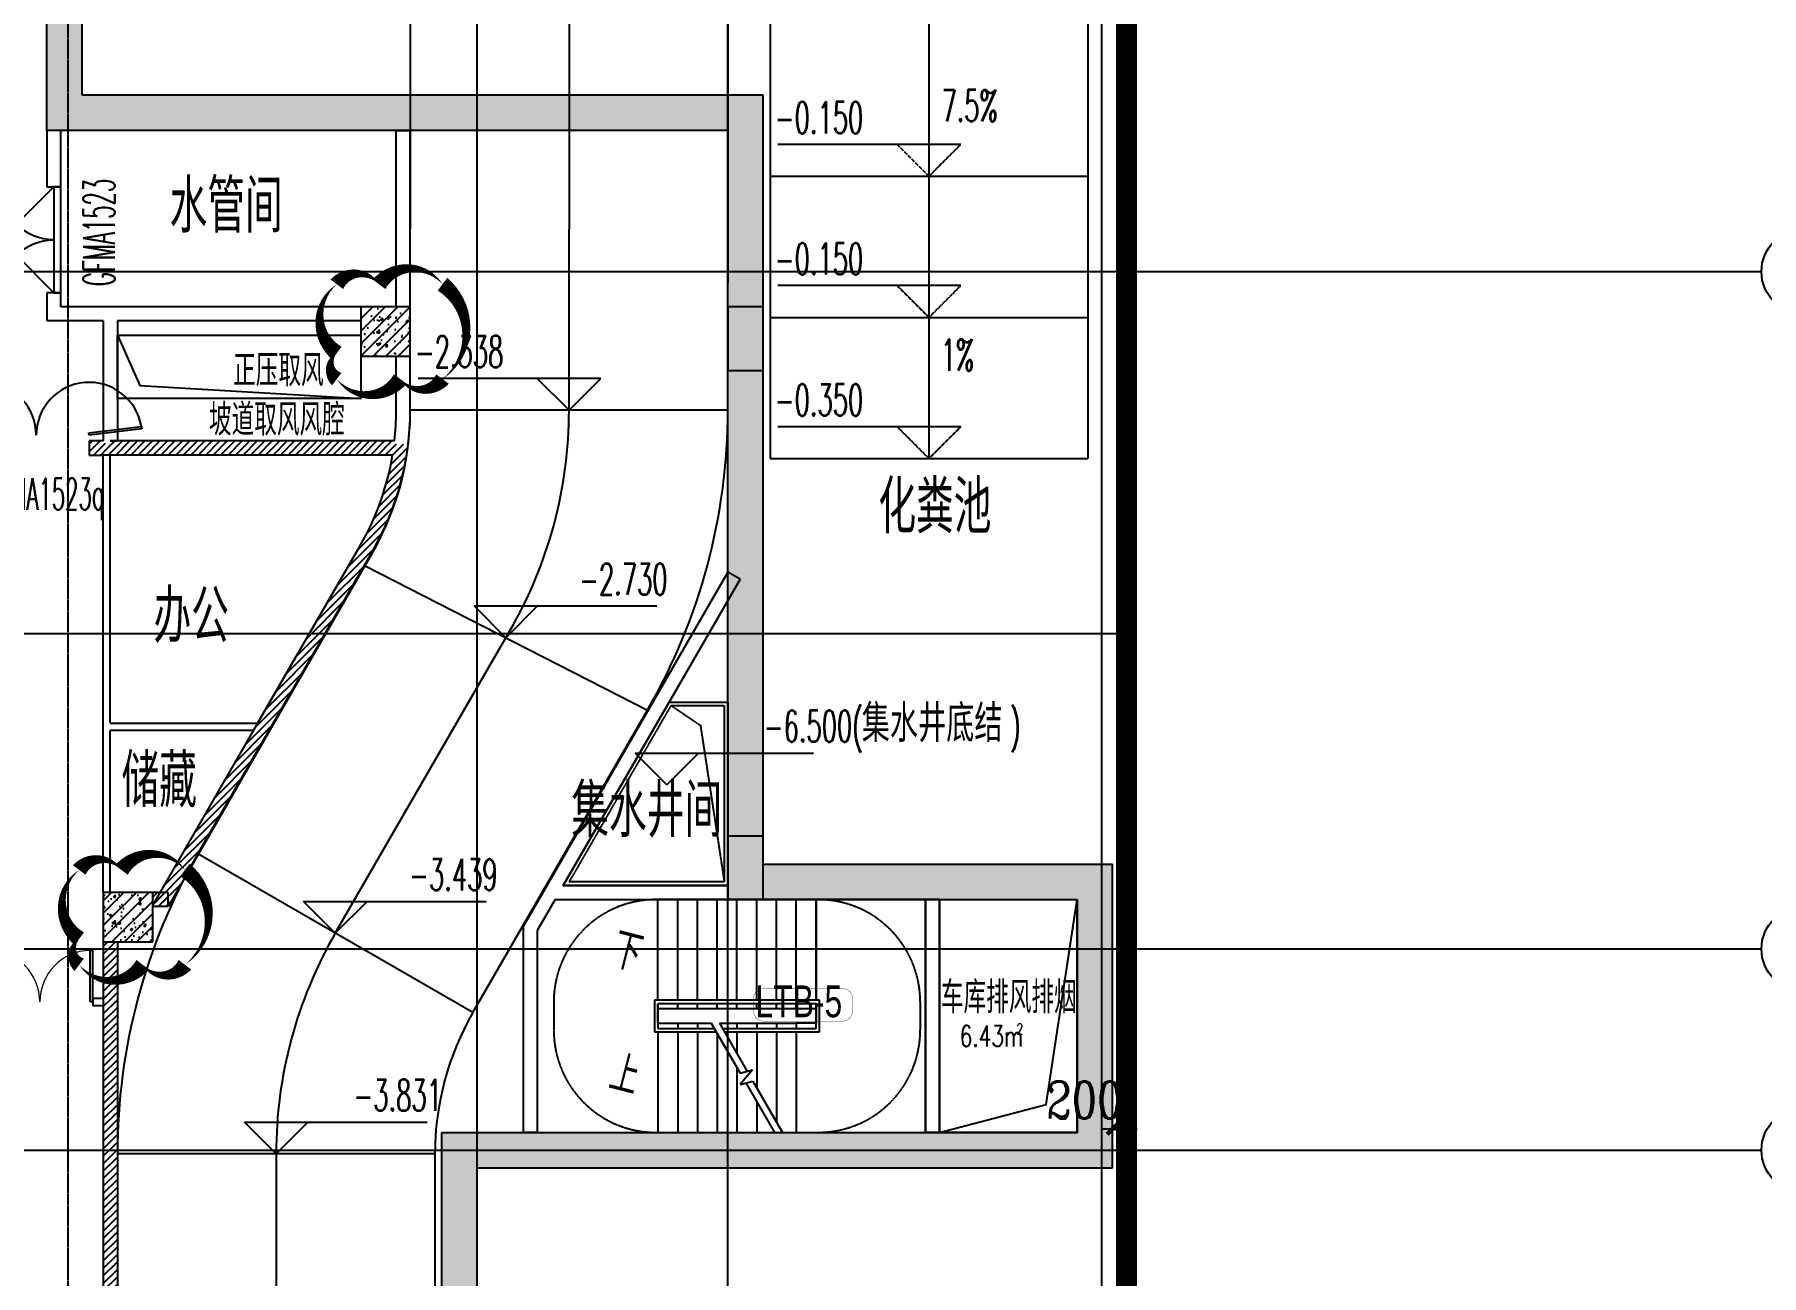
# Model space of a CAD drawing. Extents: x -12047294 to -5625356, y -1456591 to -622873.
# Drawn here: x -6007010 to -5982539, y -708400 to -690815 of the extents above; entities that cross this region are included whole.
import ezdxf
from ezdxf.enums import TextEntityAlignment as Align
from ezdxf.xclip import XClip

# ---------------------------------------------------------------- set-up
doc = ezdxf.new("R2010")
doc.units = 0
doc.header["$LTSCALE"] = 10
doc.header["$MEASUREMENT"] = 0
doc.header["$XCLIPFRAME"] = 2
for name, pattern in [('__DASH', [0.35, 0.25, -0.1]), ('DASH', [0.35, 0.25, -0.1]), ('DASHDOT', [1, 0.5, -0.25, 0, -0.25]), ('DOTE', [2.4200000000000004, 2, -0.2, 0.02, -0.2])]:
    doc.linetypes.add(name, pattern=pattern)
for name, color, linetype in [('A-COLUMN', 10, 'Continuous'), ('A-COLUMNH', 252, 'Continuous'), ('A-DIM1', 104, 'Continuous'), ('A-DIMAXIS', 3, 'Continuous'), ('A-DIMELVE', 3, 'Continuous'), ('A-DIMLEAD', 130, 'Continuous'), ('A-DIMSYMB', 3, 'Continuous'), ('A-DOORWIN', 151, 'Continuous'), ('A-FireH', 6, 'Continuous'), ('A-HOLE', 30, 'Continuous'), ('A-STAIR', 152, 'Continuous'), ('A-STAIRS', 150, 'Continuous'), ('A-stru-conc', 1, 'Continuous'), ('A-TEXTDOOR', 181, 'Continuous'), ('A-TextNum', 211, 'Continuous'), ('A-TextRoom', 7, 'Continuous'), ('A-TEXTROOM-AREA', 33, 'Continuous'), ('A-TK', 7, 'Continuous'), ('A-WALL', 2, 'Continuous'), ('A-WALLG', 6, 'Continuous'), ('A-集水井', 191, 'Continuous'), ('AXIS_TEXT', 7, 'Continuous'), ('A用地红线', 10, 'Continuous'), ('DIM_ELEV', 3, 'Continuous'), ('DOTE', 9, 'DOTE'), ('FUR-家俱-活动', 156, 'Continuous'), ('PFL-B3$0$A-DETL-0001', 1, 'Continuous'), ('PUB_HATCH', 252, 'Continuous'), ('PUB_TEXT', 7, 'Continuous'), ('STAIR', 5, 'Continuous')]:
    doc.layers.add(name, color=color, linetype=linetype)
doc.layers.add('A-本次修改', color=6, linetype='Continuous', plot=False)
doc.styles.add('_TCH_AXIS', font='tjromand.shx', dxfattribs={"bigfont": 'tjhts.shx'})
doc.styles.add('_TCH_DIM', font='tjromans.shx', dxfattribs={"width": 0.8, "bigfont": 'tjhztxt.shx'})
doc.styles.add('_TCH_SPACE', font='tjromans.shx', dxfattribs={"height": 5, "bigfont": 'tjhztxt.shx'})
doc.styles.add('_TCH_WINDOW', font='tjromans.shx', dxfattribs={"width": 0.7, "height": 3.5, "bigfont": 'tjhztxt.shx'})
doc.styles.add('COMPLEX', font='COMPLEX')
doc.styles.add('DIM_FONT', font='romanc.shx', dxfattribs={"width": 0.8, "bigfont": 'hztxt.shx'})
doc.styles.add('房间功能', font='tjromand.shx', dxfattribs={"width": 0.75, "bigfont": 'tjhts.shx'})
doc.styles.add('注解汉字', font='tjromans.shx', dxfattribs={"width": 0.75, "bigfont": 'tjhztxt.shx'})
doc.dimstyles.new('_TCH_ARCH&&150', dxfattribs={"dimscale": 1.5, "dimtxt": 350, "dimasz": 100, "dimexe": 250, "dimexo": 50, "dimgap": 100, "dimtad": 1, "dimdec": 0, "dimzin": 0, "dimdsep": 46, "dimtxsty": 'DIM_FONT', "dimblk": 'ARCHTICK', "dimcen": 0.09, "dimclrt": 7, "dimazin": 2, "dimtfac": 1, "dimtdec": 0, "dimtix": 1, "dimtmove": 2, "dimatfit": 3, "dimfxl": 10.5, "dimfxlon": 1, "dimtolj": 1, "dimtzin": 0, "dimarcsym": 0})
pattern_1 = [(45, (0, 53.85340499999999), (-53.03302980219449, 53.0330298021945), [])]
pattern_2 = [(45, (0, 0), (-88.38834764831843, 88.38834764831844), []), (50, (0, 0), (358.6300913003766, -31.37606749129755), [37.5, -412.5]), (355, (0, 0), (-69.37566680649999, 376.0960668500059), [30, -330]), (100.4514, (29.88584, -2.614669999999999), (289.2546908570108, 344.7197710304769), [31.870095, -350.571056]), (46.18420000000002, (0, 100), (533.6205243128222, -82.75950716450905), [56.25, -618.7499999999999]), (96.6356, (44.4683725, 93.1033465), (467.3313527743517, 487.0589354502208), [47.805144, -525.8564999999999]), (351.1842000000001, (0, 100), (467.3309725668135, 487.0593004626623), [45, -495]), (21, (50, 75), (298.4535260592309, -201.3094453326694), [37.5, -412.5]), (326, (50, 75), (121.6576659607908, 362.5750225234265), [30, -330]), (71.45140000000002, (74.8711165, 58.224197), (420.1113142907449, 161.2652483549762), [31.870095, -350.571056]), (37.50000000000001, (0, 0), (6.079927658645334, 166.4469269156557), [0, -326, 0, -335, 0, -331.25]), (7.499999999999999, (0, 0), (131.5347687210743, 197.2058559411801), [0, -191, 0, -318.5, 0, -126.25]), (327.5, (-111.5, 0), (266.9112180862045, -11.27743586718988), [0, -125, 0, -390, 0, -517.4999999999999]), (317.5, (-161.5, 0), (291.5930846711932, 50.05249116615886), [0, -162.5, 0, -259, 0, -367.5])]

# ---------------------------------------------------------------- blocks, each defined once
blk = doc.blocks.new('fdsfasd4#$$$')
at = {"layer": 'A-COLUMNH'}
for points in [[(10195057.79443711, -2107809.573967913), (10195557.79443721, -2107309.573968254), (10195557.79443722, -2104309.573835941), (10195057.79443711, -2103809.573835646)], [(10204707.79443315, -2107809.573969723), (10205207.79443387, -2107309.573970064), (10195557.79443721, -2107309.573968254), (10195057.79443711, -2107809.573967913)], [(10204707.79442076, -2118709.573974207), (10205207.79442147, -2118209.573975513), (10205207.79443387, -2107309.573970064), (10204707.79443315, -2107809.573969723)], [(10205207.79442147, -2118209.573975513), (10204707.79442076, -2118709.573974207), (10209657.08192888, -2118709.573986794), (10210157.08192841, -2118209.573988099)], [(10209657.08192888, -2122009.099850526), (10210157.08192841, -2122509.09985081), (10210157.08192841, -2118209.573988099), (10209657.08192888, -2118709.573986794)], [(10200657.13430563, -2157709.363437673), (10201157.1342175, -2158209.375191572), (10201157.14051227, -2122509.099850811), (10200657.14060039, -2122009.099850527)], [(10200657.14060039, -2122009.099850527), (10201157.14051227, -2122509.099850811), (10210157.08192841, -2122509.09985081), (10209657.08192888, -2122009.099850526)]]:
    blk.add_hatch(color=256, dxfattribs=at).paths.add_polyline_path(points)
at = {"layer": 'A-COLUMN'}
for p, q in [((10195057.79443711, -2107809.573967913), (10195057.79443711, -2103809.573835646)), ((10195557.79443721, -2107309.573968254), (10195557.79443722, -2104309.573835941)), ((10205207.79443387, -2107309.573970064), (10195557.79443721, -2107309.573968254)), ((10205207.79442147, -2118209.573975513), (10205207.79443387, -2107309.573970064)), ((10204707.79443315, -2107809.573969723), (10195057.79443711, -2107809.573967913)), ((10204707.79442076, -2118709.573974207), (10204707.79443315, -2107809.573969723)), ((10205207.79442147, -2118209.573975513), (10210157.08192841, -2118209.573988099)), ((10210157.08192841, -2122509.09985081), (10210157.08192841, -2118209.573988099)), ((10204707.79442076, -2118709.573974207), (10209657.08192888, -2118709.573986794)), ((10209657.08192888, -2122009.099850526), (10209657.08192888, -2118709.573986794)), ((10200657.13430563, -2157709.363437673), (10200657.14060039, -2122009.099850527)), ((10200657.14060039, -2122009.099850527), (10209657.08192888, -2122009.099850526)), ((10201157.1342175, -2158209.375191572), (10201157.14051227, -2122509.099850811)), ((10201157.14051227, -2122509.099850811), (10210157.08192841, -2122509.09985081))]:
    blk.add_line(p, q, dxfattribs=at)
blk = doc.blocks.new('fsrfwRW354TG45')
at = {"color": 252, "linetype": 'DASH', "ltscale": 3}
for p, q in [((1879173.474894697, -330371.201828721), (1879173.474895472, -351412.4313524592)), ((1881423.4748947, -330371.2018286069), (1881423.47489547, -351412.4313524578)), ((1883673.474894699, -330371.2018284941), (1883673.474895472, -351412.4313524561))]:
    blk.add_line(p, q, dxfattribs=at)
at = {"color": 252, "linetype": 'DASH'}
for p, q in [((1881873.474895568, -346962.4313523569), (1879284.474895569, -346962.4313523569)), ((1881423.474895568, -347412.4313523569), (1880973.474895568, -346962.4313523569)), ((1881423.474895568, -347412.4313523569), (1881873.474895568, -346962.4313523569)), ((1881873.474895469, -348962.4313524571), (1879284.474895469, -348962.4313524571)), ((1881423.474895469, -349412.4313524571), (1880973.474895469, -348962.4313524571)), ((1881423.474895469, -349412.4313524571), (1881873.474895469, -348962.4313524571)), ((1881873.474895469, -350962.4313524571), (1879284.474895469, -350962.4313524571)), ((1881423.474895469, -351412.431352457), (1880973.474895469, -350962.4313524571)), ((1881423.474895469, -351412.431352457), (1881873.474895469, -350962.4313524571))]:
    blk.add_line(p, q, dxfattribs=at)
at = {"color": 252, "linetype": 'DASH', "ltscale": 3}
for points in [[(1881423.474895368, -346651.4980843444, 0, 0, 0), (1881423.474895368, -346037.0648162319, 120, 0, 0), (1881423.474895368, -345587.0648162318, 0, 0, 0)], [(1881423.474895368, -349704.9980843445, 0, 0, 0), (1881423.474895368, -350319.431352457, 120, 0, 0), (1881423.474895368, -350769.4313524571, 0, 0, 0)]]:
    blk.add_lwpolyline(points, format="xyseb", dxfattribs=at)
for points in [[(1879173.474895468, -347412.4313524589), (1883673.474895468, -347412.4313524561)], [(1879173.474895472, -349412.4313524582), (1883673.474895472, -349412.4313524571)], [(1879173.474895472, -351412.4313524592), (1883673.474895472, -351412.4313524561)]]:
    blk.add_lwpolyline(points, dxfattribs=at)
at = {"layer": 'A-TK', "color": 252, "linetype": 'DASH', "style": '_TCH_DIM', "width": 0.5647058823529412}
for s, p in [('7.5%%%', (1881600.083735618, -346633.7480843445)), ('1%%%', (1881589.506812541, -350168.9980843444))]:
    blk.add_text(s, height=446.25, dxfattribs=at).set_placement(p)
at = {"layer": 'PUB_TEXT', "color": 252, "linetype": 'DASH', "style": '_TCH_DIM', "width": 0.5647058823529412}
for s, p in [('-0.150', (1879239.474895569, -346804.9313523569)), ('-0.150', (1879239.474895469, -348804.9313524571)), ('-0.350', (1879239.474895469, -350804.931352457))]:
    blk.add_text(s, height=446.25, dxfattribs=at).set_placement(p)
blk = doc.blocks.new('sFsdfew54tfd44')
at = {"layer": 'DIM_ELEV'}
for p, q in [((1624986.866175944, 39685.15374422015), (1622397.866175944, 39685.15374422015)), ((1624536.866175944, 39235.15374422015), (1624086.866175944, 39685.15374422015)), ((1624536.866175944, 39235.15374422015), (1624986.866175944, 39685.15374422015)), ((1623642.164331983, 36010.80224174715), (1623192.164331983, 36460.80224174715)), ((1623192.164331983, 36460.80224174715), (1625781.164331983, 36460.80224174715)), ((1623642.164331983, 36010.80224174715), (1624092.164331982, 36460.80224174715)), ((1621224.207401948, 31822.77798713651), (1620774.207401948, 32272.77798713651)), ((1620774.207401948, 32272.77798713651), (1623363.207401948, 32272.77798713651)), ((1621224.207401948, 31822.77798713651), (1621674.207401948, 32272.77798713651)), ((1620386.866177155, 28697.77798712032), (1619936.866177155, 29147.77798712032)), ((1619936.866177155, 29147.77798712032), (1622525.866177156, 29147.77798712032)), ((1620386.866177155, 28697.77798712032), (1620836.866177156, 29147.77798712032))]:
    blk.add_line(p, q, dxfattribs=at)
at = {"layer": 'PFL-B3$0$A-DETL-0001', "color": 252, "linetype": 'DASH', "ltscale": 3}
for p, q in [((1622286.86617553, 55620.16882407606), (1622286.86617553, 41799.99775112152)), ((1624536.866175532, 55620.16882406675), (1624536.866175532, 41799.99775112141)), ((1626786.866175534, 41799.99775112013), (1626786.86617553, 41033.07095890294))]:
    blk.add_line(p, q, dxfattribs=at)
at = {"layer": 'PFL-B3$0$A-DETL-0001', "color": 252, "linetype": 'DASH', "ltscale": 3, "elevation": 4.672812e-10}
blk.add_lwpolyline([(1625233.768774679, 60518.18314399255, -0.1547469904542739), (1626786.86617553, 55620.16882405559), (1626786.86617553, 41799.99775112141)], format="xyb", dxfattribs=at)
at = {"layer": 'STAIR', "color": 3}
for p, q in [((1622286.866175523, 39235.1537437425), (1622286.866175532, 41799.99775112268)), ((1624536.866175525, 39235.15374374238), (1624536.866175532, 41799.99775112141)), ((1626786.866175524, 39235.1537437283), (1626786.866175532, 41799.99775111977)), ((1619275.650243443, 32947.77798715443), (1621750.967790652, 37235.15374374529)), ((1621636.24655534, 37036.45073547855), (1625648.082109591, 34985.15374705022)), ((1621224.207401949, 31822.7779871315), (1623699.524949166, 36110.1537437411)), ((1623172.76456046, 30697.7779871315), (1625648.082107673, 34985.15374372969)), ((1623172.76456046, 30697.77798713174), (1619275.650243435, 32947.77798714116)), ((1618136.866175593, 28697.77798712417), (1618136.866175591, 2687.312376394519)), ((1622636.866175589, 28697.77798711648), (1618136.866175593, 28697.77798712417)), ((1620386.86617559, 28697.7779871109), (1620386.866175592, 2687.312376394752)), ((1622636.866175589, 28697.77798711648), (1622636.866175593, 2687.312376394752))]:
    blk.add_line(p, q, dxfattribs=at)
blk.add_lwpolyline([(1626786.866175524, 39235.1537437283), (1622286.866175522, 39235.15374374657)], dxfattribs=at)
for centre, radius, start, end in [((1618286.866175523, 39235.15374376009), 4000, 330.0000000256048, 0), ((1618286.866175525, 39235.15374376113), 6250, 330.0000000256048, 0), ((1618286.866175524, 39235.15374376055), 8500, 330.0000000256048, 0), ((1626636.866175593, 28697.77798712359), 8500, 150.0000000256046, 180), ((1626636.86617559, 28697.77798711136), 6250, 150.0000000256046, 180), ((1626636.866175589, 28697.77798711707), 4000, 150.0000000256046, 180)]:
    blk.add_arc(centre, radius, start, end, dxfattribs=at)
at = {"layer": 'PUB_TEXT', "style": '_TCH_DIM', "width": 0.5647058823529412}
for s, p in [('-2.338', (1622352.866175944, 39842.65374422018)), ('-2.730', (1624679.702793521, 36618.30224174718)), ('-3.439', (1622271.438171179, 32430.27798713653)), ('-3.831', (1621482.558484848, 29305.27798712035))]:
    blk.add_text(s, height=446.25, dxfattribs=at).set_placement(p)
blk = doc.blocks.new('A$C5DB841DF')
at = {"layer": 'A-DIMSYMB', "color": 0, "elevation": 100}
for points in [[(-3929.999999999126, -775.0000000044361, 0, 0, 0), (-774.9999999991252, -775.0000000008748, 0, 0, 0), (-774.9999999971501, -2525.000000000875, 0, 0, 0), (-1939.99999999715, -2525.000000002698, 120, 0, 0), (-2389.99999999715, -2525.000000002698, 0, 0, 0)], [(-3929.99999999715, -2525.000000004436, 0, 0, 0), (-3119.99999999715, -2525.000000003521, 120, 0, 0), (-2669.999999997151, -2525.000000003014, 0, 0, 0)]]:
    blk.add_lwpolyline(points, format="xyseb", dxfattribs=at)
at = {"layer": 'A-STAIR', "color": 0}
for p, q in [((0, 0), (-1550, -1.7495661e-09)), ((3.7246805e-09, -3300), (0, 0)), ((-1550, -1.7496404e-09), (-3790, -4.2780456e-09)), ((-3789.999999998391, -1425.000000004278), (-3790, -4.2780456e-09)), ((-3509.999999998392, -1425.000000003962), (-3510, -3.961995e-09)), ((-3229.999999998392, -1425.000000003645), (-3230, -3.6459443e-09)), ((-2949.999999998392, -1425.000000003329), (-2950, -3.3298937e-09)), ((-2669.999999998392, -1425.000000003013), (-2670, -3.013843e-09)), ((-2389.999999998392, -1425.000000002698), (-2390, -2.6977924e-09)), ((-2109.999999998391, -1425.000000002382), (-2110, -2.3817417e-09)), ((-1829.999999998392, -1425.000000002065), (-1830, -2.0656911e-09)), ((-1549.999999998391, -1425.000000001749), (-1550, -1.7496404e-09)), ((-1550, -1.7495661e-09), (-1549.999999998392, -1425.000000001749)), ((-3839.999999998391, -1425.000000004334), (-3839.999999997884, -1875.000000004334)), ((-1499.999999998392, -1425.000000001693), (-3839.999999998391, -1425.000000004334)), ((-1499.999999997884, -1875.000000001693), (-1499.999999998392, -1425.000000001693)), ((-3789.999999998251, -1550.000000004278), (-3789.999999998335, -1475.000000004281)), ((-3789.999999998335, -1475.000000004278), (-3789.999999997939, -1825.000000004278)), ((-1549.999999998335, -1475.00000000175), (-3789.999999998335, -1475.000000004278)), ((-1549.99999999825, -1550.000000001749), (-3789.999999998251, -1550.000000004278)), ((-3789.999999998026, -1750.000000004278), (-3789.999999998251, -1550.000000004278)), ((-3509.999999998251, -1550.000000003962), (-3509.999999998335, -1475.000000003961)), ((-3229.999999998251, -1550.000000003646), (-3229.999999998336, -1475.000000003646)), ((-2949.999999998251, -1550.00000000333), (-2949.999999998336, -1475.000000003329)), ((-2669.999999998251, -1550.000000003014), (-2669.999999998336, -1475.000000003014)), ((-2389.99999999825, -1550.000000002698), (-2389.999999998335, -1475.000000002698)), ((-2109.999999998251, -1550.000000002382), (-2109.999999998335, -1475.000000002381)), ((-1829.999999998251, -1550.000000002065), (-1829.999999998335, -1475.000000002066)), ((-1549.99999999825, -1550.000000001749), (-1549.999999998335, -1475.000000001742)), ((-1549.999999997941, -1825.00000000175), (-1549.999999998335, -1475.00000000175)), ((-1549.999999998335, -1475.000000001742), (-1549.999999998025, -1750.000000001749)), ((-3839.999999997884, -1875.000000004334), (-2963.012701890104, -1875.000000003345)), ((-3789.999999998026, -1750.000000004278), (-3035.181485538948, -1750.000000003426)), ((-3789.999999998026, -1750.000000004278), (-3789.999999997941, -1825.000000004275)), ((-3789.999999997939, -1825.000000004278), (-2991.880215349641, -1825.000000003377)), ((-3789.999999997884, -1875.000000004278), (-3789.999999996276, -3300.000000004278)), ((-3509.999999998025, -1750.000000003961), (-3509.999999997941, -1825.000000003961)), ((-3509.999999997885, -1875.000000003962), (-3509.999999996276, -3300.000000003962)), ((-3229.999999998025, -1750.000000003646), (-3229.999999997942, -1825.000000003646)), ((-3229.999999997885, -1875.000000003646), (-3229.999999996276, -3300.000000003646)), ((-3035.181485538948, -1750.000000003426), (-2624.91873233978, -2460.595932995623)), ((-2949.999999997859, -1897.538660824401), (-2949.999999996276, -3300.00000000333)), ((-2919.711431701021, -1750.000000003295), (-1829.999999998025, -1750.000000002066)), ((-2919.711431701021, -1750.000000003295), (-2524.918732339809, -2433.801013752398)), ((-2876.410161511715, -1825.000000003246), (-1549.999999997941, -1825.00000000175)), ((-2847.542648052178, -1875.000000003214), (-1499.999999997884, -1875.000000001693)), ((-2669.999999998025, -1750.000000003014), (-2669.99999999794, -1825.000000003013)), ((-2669.999999997884, -1875.000000003014), (-2669.999999997536, -2182.512886943369)), ((-2389.999999998025, -1750.000000002698), (-2389.99999999794, -1825.000000002698)), ((-2389.999999997884, -1875.000000002698), (-2389.999999996989, -2667.487113062338)), ((-2109.999999998025, -1750.000000002382), (-2109.999999997941, -1825.000000002382)), ((-2109.999999997884, -1875.000000002382), (-2109.999999996442, -3152.461339181309)), ((-1829.999999998025, -1750.000000002066), (-1829.99999999794, -1825.000000002065)), ((-1549.999999998025, -1750.000000001749), (-1829.999999998024, -1750.000000002066)), ((-1829.999999998024, -1750.000000002066), (-1829.99999999794, -1825.000000002065)), ((-1829.999999997884, -1875.000000002066), (-1829.999999996276, -3300.000000002067)), ((-1829.999999997884, -1875.000000002066), (-1829.999999996275, -3300.000000002066)), ((-2669.999999997311, -2382.512886943371), (-2669.999999996276, -3300.000000003014)), ((-2452.567181089884, -2414.414474023754), (-2625.459415457227, -2620.459415463147)), ((-2624.91873233978, -2460.595932995623), (-2452.567181089884, -2414.414474023754)), ((-2625.459415457227, -2620.459415463147), (-2445.059428908257, -2572.121384752545)), ((-2545.059428908228, -2598.91630399577), (-2140.288568293279, -3300.000000002416)), ((-2445.059428908257, -2572.121384752545), (-2024.818514455353, -3300.000000002286)), ((-2389.999999996764, -2867.48711306234), (-2389.999999996275, -3300.000000002698)), ((-3789.999999996276, -3300.000000004278), (-2140.288568293279, -3300.000000002416)), ((-2024.818514455352, -3300.000000002287), (-1829.999999996276, -3300.000000002067)), ((-1829.999999996275, -3300.000000002066), (3.7246805e-09, -3300))]:
    blk.add_line(p, q, dxfattribs=at)
at = {"layer": 'A-STAIRS', "color": 253, "linetype": '__DASH'}
for points in [[(-5266.851853103377, -1449.751350424019), (-5266.851853102447, -1849.751350424019)], [(-73.1481446446851, -1449.751350424019), (-73.14814464561641, -1849.751350424019)]]:
    blk.add_lwpolyline(points, dxfattribs=at)
for centre, start, end in [((-3816.851853103377, -1449.751350420527), 88.9389063843717, 180), ((-1523.148144644685, -1449.751350420527), 0, 91.06109361562828), ((-3816.851853103377, -1849.751350427512), 180, 271.0610936156283), ((-1523.148144644685, -1849.751350427512), 268.9389063843717, 0)]:
    blk.add_arc(centre, 1450, start, end, dxfattribs=at)
at = {"layer": 'A-TK', "color": 0, "style": '_TCH_DIM', "width": 0.8}
for s, p in [('下', (-4482.915201654221, -944.0615614476179)), ('上', (-4514.937069507115, -2685.798259053927))]:
    blk.add_text(s, height=525, rotation=345.5303860476243, dxfattribs=at).set_placement(p)
blk = doc.blocks.new('fdfADQW#@Q$#$#434')
at = {"layer": 'A-DIMELVE'}
for p, q in [((-96047.88060591463, -78423.04406638816), (-96497.88060591463, -77973.04406638816)), ((-96497.88060591463, -77973.04406638816), (-93967.88060591463, -77973.04406638816)), ((-96047.88060591463, -78423.04406638816), (-95597.88060591463, -77973.04406638816))]:
    blk.add_line(p, q, dxfattribs=at)
at = {"layer": 'A-集水井', "linetype": 'DASH'}
for p, q in [((-95986.00705275778, -77299.97734470479, 100), (-95572.24034270924, -77579.74563397793, 99.99999988900892)), ((-95572.24034270924, -77579.74563397793, 99.99999988900892), (-95233.52792202217, -79799.97734462144, 99.99999973109104))]:
    blk.add_line(p, q, dxfattribs=at)
at = {"layer": 'A-集水井', "elevation": 100}
blk.add_lwpolyline([(-95183.52792204171, -77249.97734470526), (-95183.52792203703, -79849.9773446205), (-97515.98526097367, -79849.97733574768), (-96014.87456621695, -77249.97734470479)], close=True, dxfattribs=at)
at = {"layer": 'A-集水井', "linetype": 'DASH', "elevation": 100}
blk.add_lwpolyline([(-95233.52792204171, -77299.97734470526), (-95233.52792203707, -79799.97734443028), (-97429.38272078428, -79799.97733607714), (-95986.00705275778, -77299.97734470479)], close=True, dxfattribs=at)
at = {"layer": 'A-TK', "style": '_TCH_DIM'}
for s, height, width, p in [('(', 446.25, 0.5647058823529412, (-93421.88060591463, -77815.54406638816)), ('集水井底结', 525, 0.8, (-93286.18829822232, -77815.54406638816)), (')', 446.25, 0.5647058823529412, (-91186.18829822232, -77815.54406638816)), ('-6.500', 446.25, 0.5647058823529412, (-94673.34214437618, -77815.54406638816))]:
    blk.add_text(s, height=height, dxfattribs=dict(at, width=width)).set_placement(p)
blk = doc.blocks.new('_ArchTick')
at = {"color": 0, "linetype": 'ByBlock', "const_width": 0.4}
blk.add_lwpolyline([(-0.5, -0.5), (0.5, 0.5)], dxfattribs=at)
blk = doc.blocks.new('*D321')
at = {"layer": 'A-DIM1', "color": 0, "lineweight": -2, "transparency": 16777216}
for p, q in [((-5991736.859808694, -706340.6621395992), (-5991736.859808694, -705949.9121395993)), ((-5991536.471336431, -706340.6621395992), (-5991536.471336431, -705949.9121395993)), ((-5991736.859808694, -706324.9121395992), (-5991886.859808695, -706324.9121395992)), ((-5991736.859808694, -706324.9121395992), (-5991536.471336431, -706324.9121395992)), ((-5991536.471336431, -706324.9121395992), (-5991386.47133643, -706324.9121395992))]:
    blk.add_line(p, q, dxfattribs=at)
at = {"layer": 'Defpoints', "color": 0, "transparency": 16777216}
for p in [(-5991536.471336431, -706324.9121395992), (-5991736.859808694, -706872.9597495893), (-5991536.471336431, -706872.9597495893)]:
    blk.add_point(p, dxfattribs=at)
at = {"layer": 'A-DIM1', "color": 0, "lineweight": -2, "transparency": 16777216, "xscale": 150, "yscale": 150, "zscale": 150}
blk.add_blockref('_ArchTick', (-5991736.859808694, -706324.9121395992), dxfattribs=at)
at = {"layer": 'A-DIM1', "color": 0, "lineweight": -2, "transparency": 16777216, "xscale": 150, "yscale": 150, "zscale": 150, "rotation": 180}
blk.add_blockref('_ArchTick', (-5991536.471336431, -706324.9121395992), dxfattribs=at)
at = {"layer": 'A-DIM1', "color": 7, "transparency": 16777216, "insert": (-5992134.013654848, -705912.4121395992), "char_height": 525, "attachment_point": 5, "style": 'DIM_FONT'}
blk.add_mtext('\\A1;200', dxfattribs=at)
blk = doc.blocks.new('$DorLib2D$00000116')
at = {"color": 0}
for p, q in [((-0.4999999999999929, 7.1e-15), (-0.146446609406766, 0.353553390593234)), ((0.5000000000000071, 7.1e-15), (0.1464466094067731, 0.353553390593234))]:
    blk.add_line(p, q, dxfattribs=at)
for centre, radius, start, end in [((-0.4999999999984653, 4.832e-13), 0.4999999999984674, 0, 45), ((0.4999999999977512, 9.059e-13), 0.4999999999976599, 135, 180)]:
    blk.add_arc(centre, radius, start, end, dxfattribs=at)
blk = doc.blocks.new('$DorLib2D$00000021')
for p, q in [((-0.992997675425894, 0.2033864019200519), (-0.9962287692270009, 0.181294441770529)), ((-0.9962287692270009, 0.181294441770529), (-0.5000000000002516, 0.12000000000006)), ((-0.4972635596198863, 0.1421530600034691), (-0.992997675425894, 0.2033864019200519)), ((0.4972635596198867, 0.1421530600034691), (0.9929976754258946, 0.2033864019200519)), ((0.9962287692270012, 0.181294441770529), (0.5000000000002518, 0.12000000000006)), ((0.9929976754258946, 0.2033864019200519), (0.9962287692270012, 0.181294441770529)), ((-0.5000000000002501, 0.1200000000000585), (-0.4972635596198863, 0.1421530600034691)), ((0.5000000000002505, 0.1200000000000585), (0.4972635596198867, 0.1421530600034691))]:
    blk.add_line(p, q)
blk.add_lwpolyline([(0.9962287692270012, 0.181294441770529), (0.9934923288466376, 0.2034475017739384), (0.9929976754258946, 0.2033864019200519)])
for centre, start, end in [((-0.5000000000002536, 0.1200000000000243), 4.0854e-12, 170.3997642423025), ((0.5000000000002541, 0.1200000000000243), 9.600235757697552, 179.9999999999959)]:
    blk.add_arc(centre, 0.5000000000002537, start, end)
blk = doc.blocks.new('$DorLib2D$00000002')
for p, q in [((-0.5, -1e-16), (-0.5000000000000007, 0.4875)), ((-0.4750000000000007, 0.4875), (-0.5000000000000007, 0.4875)), ((-0.475, 0), (-0.4750000000000007, 0.4875)), ((0.475, 0), (0.4750000000000007, 0.4875)), ((0.4750000000000007, 0.4875), (0.5000000000000007, 0.4875)), ((0.5, -1e-16), (0.5000000000000007, 0.4875)), ((-0.5, -1e-16), (-0.475, 0)), ((0.5, -1e-16), (0.475, 0))]:
    blk.add_line(p, q)
at = {"lineweight": 13}
for centre, start, end in [((-0.4875, 0), 0, 88.53071641864632), ((0.4875, 0), 91.46928358135372, 180)]:
    blk.add_arc(centre, 0.4875, start, end, dxfattribs=at)
blk = doc.blocks.new('_FZH')
blk.add_lwpolyline([(-0.5, -0.5), (0.5, -0.5), (0.5, 0.5), (-0.5, 0.5)], close=True)
at = {"layer": 'PUB_HATCH'}
blk.add_solid([(-0.5, -0.5), (0.5, -0.5), (-0.5, 0.5), (0.5, 0.5)], dxfattribs=at)
blk = doc.blocks.new('_AXISO')
blk.add_circle((0, 0), 0.5)
at = {"layer": 'AXIS_TEXT', "style": 'COMPLEX', "width": 1.041666666666666}
blk.add_attdef('A', text='', height=0.56, dxfattribs=at).set_placement((-0.25, -0.28), (0.25, -0.28), align=Align.FIT)

msp = doc.modelspace()

# ---------------------------------------------------------------- hatches: boundary and pattern name
at = {"layer": 'A-COLUMNH'}
h = msp.add_hatch(dxfattribs=at)
h.set_pattern_fill('钢筋混凝土', color=256, scale=50, style=0)
h.set_pattern_definition(pattern_2)
h.paths.add_polyline_path([(-6002386.147302448, -695373.4332637788), (-6001686.147302448, -695373.4332637788), (-6001686.147302448, -694673.4332637788), (-6002386.147302448, -694673.4332637788)])
h = msp.add_hatch(dxfattribs=at)
h.set_pattern_fill('钢筋混凝土', color=256, scale=50, style=0)
h.set_pattern_definition(pattern_2)
h.paths.add_polyline_path([(-6006036.147302021, -703673.4332677319), (-6005336.147302021, -703673.4332677319), (-6005336.147302021, -702973.433267732), (-6006036.147302021, -702973.433267732)])
at = {"layer": 'A-FireH'}
h = msp.add_hatch(dxfattribs=at)
h.set_pattern_fill('普通砖', color=256, scale=30, style=0)
h.set_pattern_definition(pattern_1)
h.paths.add_polyline_path([(-6006036.147302047, -696573.4332681189), (-6006236.147302247, -696573.4332680696), (-6006236.147302247, -696773.4332683375), (-6006036.147302215, -696773.4332681274), (-6005969.480635501, -696640.0999352202)])
h = msp.add_hatch(dxfattribs=at)
h.set_pattern_fill('普通砖', color=256, scale=30, style=0)
h.set_pattern_definition(pattern_1)
h.paths.add_polyline_path([(-6005936.147302693, -696773.4332681274), (-6005936.147302693, -696573.4332681273), (-6005836.147302241, -696573.4332694146), (-6005969.480635501, -696640.0999352202), (-6006036.147302215, -696773.4332681274)])
h = msp.add_hatch(dxfattribs=at)
h.set_pattern_fill('普通砖', color=256, scale=30, style=0)
h.set_pattern_definition(pattern_1)
h.paths.add_polyline_path([(-6001852.056877764, -696647.4245448894), (-6001909.152275663, -696573.4332681258), (-6005936.147302693, -696573.4332681273), (-6005936.147302693, -696773.4332681274), (-6001936.655293902, -696773.4332681258)])
h = msp.add_hatch(dxfattribs=at)
h.set_pattern_fill('普通砖', color=256, scale=30, style=0)
h.set_pattern_definition(pattern_1)
h.paths.add_polyline_path([(-6002395.250768078, -698055.930492604), (-6002222.045687318, -698155.9304926022, 0.1037466789495514), (-6001710.363063724, -696595.4070984166), (-6001852.056877764, -696647.4245448894), (-6001936.655293903, -696773.4332681256, -0.0903381105975978)])
h = msp.add_hatch(dxfattribs=at)
h.set_pattern_fill('普通砖', color=256, scale=30, style=0)
h.set_pattern_definition(pattern_1)
h.paths.add_polyline_path([(-6002222.045687318, -698155.9304926024), (-6002395.250768078, -698055.9304926039), (-6003848.73167322, -700573.4332681411), (-6003675.526592462, -700673.4332681411)])
h = msp.add_hatch(dxfattribs=at)
h.set_pattern_fill('普通砖', color=256, scale=30, style=0)
h.set_pattern_definition(pattern_1)
h.paths.add_polyline_path([(-6005336.147302021, -703149.712709199), (-6005336.147302021, -703173.4332679607), (-6005118.902265418, -703173.4332681566), (-6003675.526592462, -700673.4332681411), (-6003848.73167322, -700573.4332681411)])
h = msp.add_hatch(dxfattribs=at)
h.set_pattern_fill('普通砖', color=256, scale=30, style=0)
h.set_pattern_definition(pattern_1)
h.paths.add_polyline_path([(-6005336.147302021, -702973.4332681742), (-6005336.147302021, -703173.4332681743), (-6005118.902265293, -703173.433267885), (-6005118.902265557, -702973.4332678851)])
h = msp.add_hatch(dxfattribs=at)
h.set_pattern_fill('普通砖', color=256, scale=30, style=0)
h.set_pattern_definition(pattern_1)
h.paths.add_polyline_path([(-6005836.147302691, -703673.4332677319), (-6006036.14730269, -703673.4332677319), (-6006036.147303808, -704473.4332681297), (-6005836.14730381, -704473.4332684091)])
h = msp.add_hatch(dxfattribs=at)
h.set_pattern_fill('普通砖', color=256, scale=30, style=0)
h.set_pattern_definition(pattern_1)
h.paths.add_polyline_path([(-6006036.147315132, -712573.4332681294), (-6005836.147315132, -712573.4332681294), (-6005836.14730381, -704473.4332684091), (-6006036.147303808, -704473.4332681297)])

# ---------------------------------------------------------------- linework, layer by layer
at = {"layer": 'A-COLUMN'}
for p, q in [((-6001686.147302448, -694673.4332637788), (-6002386.147302448, -694673.4332637788)), ((-6002386.147302448, -694673.4332637788), (-6002386.147302448, -695373.4332637788)), ((-6001686.147302448, -695373.4332637788), (-6001686.147302448, -694673.4332637788)), ((-6002386.147302448, -695373.4332637788), (-6001686.147302448, -695373.4332637788)), ((-6005336.147302021, -702973.433267732), (-6006036.147302021, -702973.433267732)), ((-6006036.147302021, -702973.433267732), (-6006036.147302021, -703673.4332677319)), ((-6005336.147302021, -703673.4332677319), (-6005336.147302021, -702973.433267732)), ((-6006036.147302021, -703673.4332677319), (-6005336.147302021, -703673.4332677319))]:
    msp.add_line(p, q, dxfattribs=at)
at = {"layer": 'A-DIMAXIS'}
for p, q in [((-5988539.228791829, -694173.4332681277), (-5982539.228791829, -694173.4332681273)), ((-5988539.228791829, -703773.433268128), (-5982539.228791829, -703773.4332681274)), ((-5988539.228791827, -706623.4332699873), (-5982539.228791827, -706623.433269987))]:
    msp.add_line(p, q, dxfattribs=at)
at = {"layer": 'A-DOORWIN'}
msp.add_lwpolyline([(-6006636.147300739, -694473.433263909), (-6006636.14730074, -692973.4332632985), (-6006736.147300755, -692973.4332632985), (-6006736.147300753, -694473.433263909)], close=True, dxfattribs=at)
at = {"layer": 'A-HOLE'}
msp.add_lwpolyline([(-6005836.147302153, -695073.4332679817), (-6002386.147302457, -695073.4332679817), (-6002386.147302457, -695973.4332679829), (-6005836.147302153, -695973.4332679829)], close=True, dxfattribs=at)
for points in [[(-6005836.147302153, -695073.4332679817), (-6005519.923070042, -695785.8373391684), (-6002386.147302457, -695973.4332679829)], [(-6005836.147302153, -695073.4332679817), (-6002386.147302457, -695073.4332679817)], [(-5994186.147302322, -706372.9591509114), (-5992673.13751122, -705976.3702684036), (-5992236.859801501, -703073.433286651)]]:
    msp.add_lwpolyline(points, dxfattribs=at)
at = {"layer": 'A-HOLE', "elevation": -100}
msp.add_lwpolyline([(-5992236.859801501, -703073.433286651), (-5992236.85981103, -706372.9591509119), (-5994186.147313422, -706372.9591572414), (-5994186.147303892, -703073.4332929807)], close=True, dxfattribs=at)
at = {"layer": 'A-TextNum', "const_width": 5, "elevation": -100}
msp.add_lwpolyline([(-5996684.229280967, -704333.0702810712), (-5995557.541946385, -704333.0702810712, -0.4142135623730951), (-5995422.541946385, -704468.0702810716), (-5995422.541946385, -704660.7886511293, -0.4142135623730951), (-5995557.541946385, -704795.7886511293), (-5996684.229280967, -704795.7886511293, -0.4142135623730951), (-5996819.229280967, -704660.7886511293), (-5996819.229280967, -704468.0702810716, -0.4142135623730951)], format="xyb", close=True, dxfattribs=at)
at = {"layer": 'A-WALL'}
for p, q in [((-6006836.147300637, -692173.4332679189), (-6006836.147300768, -692973.4332639824)), ((-6006636.147300637, -692173.4332679189), (-6006836.147300637, -692173.4332679189)), ((-6006636.147300713, -692973.4332640129), (-6006636.147300637, -692173.4332679189)), ((-6001886.147302493, -694673.4332638119), (-6001886.147302265, -692173.4332687086)), ((-6001886.147302265, -692173.4332687086), (-6001686.147302263, -692173.4332687221)), ((-6001686.147302489, -694673.433263114), (-6001686.147302263, -692173.4332687221)), ((-6006836.147300768, -692973.4332639824), (-6006636.147300713, -692973.4332640129)), ((-6006636.147300838, -694473.4332634023), (-6006836.147300973, -694473.433263372)), ((-6006836.147300973, -694473.433263372), (-6006836.147301005, -694873.4332634096)), ((-6006636.147300845, -694673.4332637234), (-6006636.147300838, -694473.4332634023)), ((-6006036.147302215, -694673.4332637944), (-6006636.147300845, -694673.4332637234)), ((-6002386.147302595, -694673.4332638583), (-6006036.147302215, -694673.4332637944)), ((-6006036.147302047, -694873.4332634202), (-6006836.147301005, -694873.4332634096)), ((-6006036.147302047, -694873.4332634202), (-6006036.147302047, -696573.4332681189)), ((-6002386.147302595, -694873.4332638668), (-6005836.147302241, -694873.4332637709)), ((-6005836.147302241, -694873.4332637709), (-6005836.147302241, -696573.4332694146)), ((-6001886.147302456, -696155.9304926004), (-6001886.147302343, -695373.4332638115)), ((-6001686.147302456, -696155.9304925983), (-6001686.14730239, -695373.4332638115)), ((-6006036.147302047, -696573.4332681189), (-6006236.147302247, -696573.4332680696)), ((-6006236.147302247, -696573.4332680696), (-6006236.147302247, -696773.4332683375)), ((-6001909.152275663, -696573.4332681258), (-6005936.147302693, -696573.4332681273)), ((-6005936.147302693, -696573.4332681273), (-6005836.147302241, -696573.4332694146)), ((-6006236.147302247, -696773.4332683375), (-6006036.147302215, -696773.4332681274)), ((-6005936.147302693, -696773.4332681274), (-6006036.147302215, -696773.4332681274)), ((-6001936.655293902, -696773.4332681258), (-6005936.147302693, -696773.4332681274)), ((-6002395.250768078, -698055.9304926039), (-6003848.73167322, -700573.4332681411)), ((-6002222.045687318, -698155.9304926024), (-6003675.526592462, -700673.4332681411)), ((-5997186.147302457, -698433.4986282672), (-5999865.014815792, -703073.4332681091)), ((-5997012.942221701, -698533.4986282672), (-5999518.604655057, -702873.4332693595)), ((-5997012.942221701, -698533.4986282672), (-5997186.147302457, -698433.4986282672)), ((-6003848.73167322, -700573.4332681411), (-6005336.147301897, -703149.7127087904)), ((-6003675.526592462, -700673.4332681411), (-6005118.902265418, -703173.4332681566)), ((-6005118.902265557, -702973.4332678851), (-6005336.147301897, -702973.4332680622)), ((-6005118.902265293, -703173.433267885), (-6005118.902265557, -702973.4332678851)), ((-5999518.604655057, -702873.4332693595), (-5997186.147316122, -702873.4332782325)), ((-5997186.147316122, -702873.4332782325), (-5997186.147316879, -703073.4332782322)), ((-6005118.902265293, -703173.433267885), (-6005336.147301897, -703173.4332684457)), ((-5999865.014815792, -703073.4332681091), (-6000086.147342812, -703456.4460399145)), ((-5999634.07470876, -703073.4332688219), (-5999886.147347823, -703510.0358868809)), ((-5999634.07470876, -703073.4332688219), (-5997186.147316879, -703073.4332782322)), ((-5994386.14730232, -703073.4332817246), (-5994386.147302321, -706372.9591509114)), ((-5994186.147302321, -703073.4332817246), (-5994386.14730232, -703073.4332817246)), ((-5994186.147302321, -703073.4332817246), (-5994186.147302322, -706372.9591509114)), ((-6000086.147342812, -703456.4460399145), (-6000086.147615097, -706372.9591504764)), ((-5999886.147347823, -703510.0358868809), (-5999886.147615097, -706372.9591691521)), ((-6006036.147302672, -703673.4332679965), (-6006036.147303808, -704473.4332681297)), ((-6005836.147302742, -703673.4332679965), (-6005836.14730381, -704473.4332684091)), ((-6006036.147303808, -704473.4332681297), (-6006036.147315133, -712573.4332679968)), ((-6005836.14730381, -704473.4332684091), (-6005836.147315082, -712573.4332679968)), ((-5999886.147615097, -706372.9591691521), (-6000086.147615097, -706372.9591504764)), ((-5994186.147302322, -706372.9591509114), (-5994386.147302321, -706372.9591509114))]:
    msp.add_line(p, q, dxfattribs=at)
for centre, radius, start, end in [((-6005686.147302457, -696155.9304926002), 3800.0000000008, 353.6922272182369, 359.9999999999965), ((-6005686.147302459, -696155.9304925981), 4000.000000001882, 353.6922272182073, 359.9999999999984), ((-6005686.147302456, -696155.9304926025), 4000.000000000424, 330.0000000000071, 353.692227218269), ((-6005686.147302459, -696155.9304926025), 3800.000000000397, 329.9999999999837, 350.6479225298269)]:
    msp.add_arc(centre, radius, start, end, dxfattribs=at)
at = {"layer": 'A-WALLG', "linetype": 'DASH'}
for p, q in [((-6006036.147302693, -700573.433267565), (-6006036.147302715, -696773.4332681765)), ((-6005936.147302702, -700573.4332677402), (-6005936.147302702, -696773.4332681765)), ((-6006036.147302767, -702973.4332672991), (-6006036.147302693, -700573.433267565)), ((-6005936.147302702, -700573.4332677402), (-6003848.731673381, -700573.4332682284)), ((-6005936.147302663, -702973.4332672991), (-6005936.147302774, -700673.433267763)), ((-6005936.147302774, -700673.433267763), (-6003906.466700306, -700673.4332682374)), ((-6006036.147303812, -704473.433268022), (-6006186.147303468, -704473.433267773)), ((-6006186.147303468, -704473.433267773), (-6006186.147303468, -704573.4332682445)), ((-6006186.147303468, -704573.4332682445), (-6006036.147303953, -704573.4332682174))]:
    msp.add_line(p, q, dxfattribs=at)
at = {"layer": 'A-本次修改', "color": 7}
for points in [[(-6002726.757762183, -694353.5782571505, 0, 225, 0.5), (-6002726.757762183, -695328.5782571504, 0, 225, 0.5), (-6002726.757762183, -695696.7608468648, 0, 225, 0.5), (-6001826.757762183, -695696.7608468648, 0, 225, 0.5), (-6001229.11871513, -695696.7608468648, 0, 225, 0.5), (-6001229.11871513, -694353.5782571505, 0, 225, 0.5), (-6002129.11871513, -694353.5782571505, 0, 225, 0.5)], [(-6006376.757761758, -702653.5782611035, 0, 225, 0.5), (-6006376.757761758, -703628.5782611035, 0, 225, 0.5), (-6006376.757761758, -703996.760850818, 0, 225, 0.5), (-6005476.757761758, -703996.760850818, 0, 225, 0.5), (-6004879.118714702, -703996.760850818, 0, 225, 0.5), (-6004879.118714702, -702653.5782611035, 0, 225, 0.5), (-6005779.118714704, -702653.5782611035, 0, 225, 0.5)]]:
    msp.add_lwpolyline(points, format="xyseb", close=True, dxfattribs=at)
at = {"layer": 'A用地红线', "color": 14, "linetype": 'DASHDOT', "ltscale": 3, "const_width": 300, "elevation": -100}
msp.add_lwpolyline([(-6086536.740068725, -666374.4443309475, -0.414268526685015), (-6078536.124615989, -658373.5586063729), (-6011536.893598028, -658373.6019769701, -0.4142223235686626), (-5991536.147302366, -678373.4539168347), (-5991536.909084975, -745373.9030826407, -0.3336181910775695), (-5997304.173952549, -753056.6549299227, -0.0708226070285111), (-5999536.806125692, -753373.5706593636), (-6066536.037143638, -753373.5272887666, -0.4142223235686626), (-6086536.783439299, -733373.6753489096), (-6086536.740117743, -666373.5534099806)], format="xyb", close=True, dxfattribs=at)
at = {"layer": 'DOTE'}
for p, q in [((-6000736.147302207, -756373.5584243409), (-6000736.147302186, -655372.8059527407)), ((-5991886.147302357, -756373.5585566969), (-5991886.147302335, -655372.8060850999)), ((-6009636.147302192, -706623.4332699868), (-5988539.228791817, -706623.4332699855))]:
    msp.add_line(p, q, dxfattribs=at)
at = {"layer": 'DOTE', "linetype": 'DOTE'}
for p, q in [((-6089538.827492259, -694173.4332681346), (-5988539.228791817, -694173.4332681277)), ((-6089538.827492259, -703773.4332681345), (-5988539.228791817, -703773.4332681278))]:
    msp.add_line(p, q, dxfattribs=at)
at = {"layer": 'DOTE', "color": 250, "linetype": 'DASH', "ltscale": 5}
msp.add_lwpolyline([(-6056536.147302344, -673373.4332681351), (-6006536.147302338, -673373.4332681369), (-6006536.147302321, -723273.4332681345), (-6056536.14730233, -723273.433268136)], close=True, dxfattribs=at)

# ---------------------------------------------------------------- block references
ref = msp.add_blockref('fsrfwRW354TG45', (-7875759.622197158, -345411.0019222691))
XClip(ref).set_block_clipping_path([(1838623.3819107385, -353893.498077731), (1884215.6221971577, -308572.9980777309)])
msp.add_blockref('A$C5DB841DF', (-5994386.147302395, -703073.4332782292))
at = {"layer": 'A-COLUMN', "xscale": 500.0000006975605, "yscale": 899.9999994226964, "zscale": 899.9999994226964}
for p in [(-5996936.147302199, -695123.433273013), (-5996936.147302201, -702623.4332683779)]:
    msp.add_blockref('_FZH', p, dxfattribs=at)
at = {"layer": 'A-DIMAXIS'}
ref = msp.add_blockref('_AXISO', (-5981939.22879183, -694173.4332681273), dxfattribs=dict(at, xscale=1200, yscale=1200, zscale=1200))
ref.add_attrib('A', 'P', dxfattribs={"height": 714.2227232178038, "style": '_TCH_AXIS', "width": 0.9285714285716414}).set_placement((-5982160.297729969, -694530.5446297362), (-5981718.159853691, -694530.5446297362), align=Align.FIT)
ref = msp.add_blockref('_AXISO', (-5981939.22879183, -703773.4332681274), dxfattribs=dict(at, xscale=1200, yscale=1200, zscale=1200))
ref.add_attrib('A', 'M', dxfattribs={"height": 668.1626448272989, "style": '_TCH_AXIS'}).set_placement((-5982193.766942238, -704107.5145905411), (-5981684.69064142, -704107.5145905411), align=Align.FIT)
ref = msp.add_blockref('_AXISO', (-5981939.228791827, -706623.433269987), dxfattribs=dict(at, xscale=1200, yscale=1200, zscale=1200))
ref.add_attrib('A', 'L', dxfattribs={"height": 729.3242393845458, "style": '_TCH_AXIS'}).set_placement((-5982147.607145937, -706988.0953896794), (-5981730.850437718, -706988.0953896794), align=Align.FIT)
at = {"layer": 'A-DOORWIN'}
ref = msp.add_blockref('$DorLib2D$00000116', (-6006736.147300873, -693723.433263701), dxfattribs=dict(at, xscale=1500, yscale=-1500, zscale=1500, rotation=269.9999999913128))
ref.add_attrib('A', 'GFMA1523', (-6005873.040454674, -694380.6928791218), dxfattribs={"layer": 'A-TEXTDOOR', "height": 446.25, "rotation": 89.99999999131286, "style": '_TCH_WINDOW', "width": 0.4941176470588236})
ref = msp.add_blockref('$DorLib2D$00000021', (-6006986.147302309, -696673.4332681281), dxfattribs=dict(at, xscale=-1500, yscale=-1500, zscale=-1500, rotation=180.0000000000444))
ref.add_attrib('A', 'GFMA1523q', (-6007719.733699211, -697549.6291839514), dxfattribs={"layer": 'A-TEXTDOOR', "height": 446.25, "style": '_TCH_WINDOW', "width": 0.4941176470588236})
at = {"layer": 'A-stru-conc'}
msp.add_blockref('fdsfasd4#$$$', (-16201893.94173775, 1415636.14070005, -100), dxfattribs=at)
at = {"layer": 'A-WALLG', "linetype": 'DASH', "ltscale": 2, "xscale": 1500, "yscale": 1500, "zscale": 100}
msp.add_blockref('$DorLib2D$00000002', (-6006936.147303242, -704523.4332681292), dxfattribs=at)
at = {"layer": 'A-集水井', "linetype": 'Continuous'}
msp.add_blockref('fdfADQW#@Q$#$#434', (-5902002.619394086, -623023.4559336118, -100), dxfattribs=at)
at = {"layer": 'FUR-家俱-活动'}
ref = msp.add_blockref('sFsdfew54tfd44', (-7623973.013477937, -735373.4310191773), dxfattribs=at)
XClip(ref).set_block_clipping_path([(1616746.0134779364, 2805.261568698217), (1626786.8661755677, 60830.43101917731)])

# ---------------------------------------------------------------- texts
at = {"layer": 'A-DIMLEAD', "style": '注解汉字', "width": 0.75}
for s, p in [('正压取风', (-6004195.69151704, -695800.6381623521)), ('坡道取风风腔', (-6004537.970657897, -696498.2247061967)), ('车库排风排烟', (-5994167.087119738, -704684.5012833839, -100))]:
    msp.add_text(s, height=450, dxfattribs=at).set_placement(p)
at = {"layer": 'A-TextNum', "style": '房间功能', "width": 0.75}
msp.add_text('LTB-5', height=450, dxfattribs=at).set_placement((-5996794.224877212, -704740.4366553784, -100))
at = {"layer": 'A-TextRoom', "style": '注解汉字', "width": 0.75}
for s, p in [('水管间', (-6005096.069919686, -693620.9722364559)), ('化粪池', (-5995053.421299866, -697884.5686551328)), ('办公', (-6005325.092905083, -699434.3309931145)), ('储藏', (-6005777.592905083, -701765.3309931145)), ('集水井间', (-5999404.122585162, -702187.2289716504, -499.9999999998651))]:
    msp.add_text(s, height=750, dxfattribs=at).set_placement(p)
at = {"layer": 'A-TEXTROOM-AREA', "style": '_TCH_SPACE', "width": 0.7058823529411766}
for s, height, p in [('6.43m', 297.5, (-5993901.6966447, -705153.2130563748, -100)), ('2', 148.75, (-5993094.004337007, -704978.213056375, -100))]:
    msp.add_text(s, height=height, dxfattribs=at).set_placement(p)

# ---------------------------------------------------------------- dimensions: what is measured, and where the dimension line sits
at = {"layer": 'A-DIM1'}
dim = msp.add_linear_dim(base=(-5991536.471336431, -706324.9121395992), p1=(-5991736.859808694, -706872.9597495893), p2=(-5991536.471336431, -706872.9597495893), angle=0, dimstyle='_TCH_ARCH&&150', dxfattribs=at)
dim.commit()
dim.dimension.update_dxf_attribs({"geometry": '*D321', "text_midpoint": (-5992134.013654848, -705912.4121395992), "dimtype": 161})

doc.saveas('drawing.dxf')
